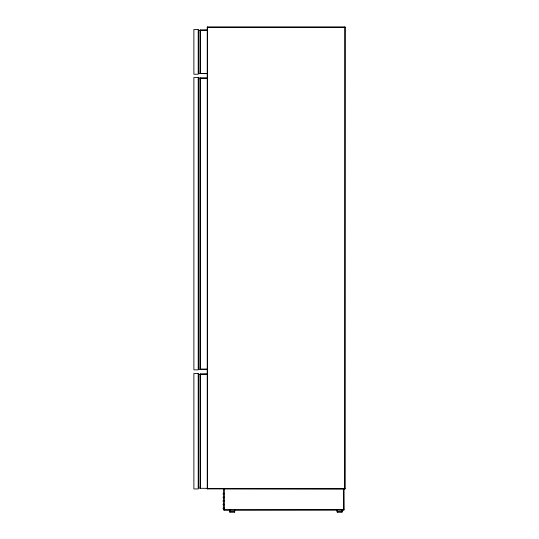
<?xml version="1.0" encoding="UTF-8"?>
<svg xmlns="http://www.w3.org/2000/svg" width="539" height="539" viewBox="0 0 539 539"><rect width="100%" height="100%" fill="white"/><g stroke="black" fill="none" stroke-linecap="round" stroke-linejoin="round"><path stroke-width="0.81" d="M207.582 73.654L200.238 73.567L200.238 30.144L207.582 30.056M207.239 27.152L345.115 27.152L344.913 488.947L207.239 488.745L207.239 27.152L345.115 27.152M200.326 374.026L200.326 488.374L200.238 374.113L207.582 374.026M223.988 488.664L223.988 510.029L343.963 509.887L343.815 488.664L223.988 488.664L223.988 510.029M223.261 493.394L223.84 493.394L223.261 493.394C222.526 494.546 224.628 494.29 223.261 494.202M223.261 497.032L223.84 497.032L223.261 497.032C222.526 498.184 224.628 497.928 223.261 497.841M223.261 500.67L223.84 500.67L223.261 500.67C222.526 501.822 224.628 501.566 223.261 501.479M223.261 504.309L223.84 504.309L223.261 504.309C222.526 505.461 224.628 505.205 223.261 505.117M223.261 507.947L223.84 507.947L223.261 507.947C222.526 509.099 224.628 508.843 223.261 508.755M229.614 509.786L229.85 512.05L234.58 512.05L234.815 509.786M337.03 509.786L337.266 512.05L341.995 512.05L342.231 509.786M200.238 30.144L207.582 30.144M200.238 30.379L198.79 30.379L198.79 73.331L200.238 73.331M198.217 32.185L198.79 32.185M198.217 71.525L198.79 71.525M200.238 73.567L207.582 73.567M207.582 78.061L198.79 78.02L198.79 369.303L207.582 369.262M207.582 78.148L200.238 78.148L200.238 369.175L207.582 369.175M198.217 79.826L198.79 79.826M198.217 367.497L198.79 367.497M200.238 374.113L207.582 374.113M200.238 374.349L198.79 374.349L198.79 488.051L200.238 488.051M198.217 376.155L198.79 376.155M198.217 486.245L198.79 486.245M200.238 488.287L207.582 488.374M207.239 488.745L345.115 488.745M223.84 509.887L343.963 509.887M229.614 511.821L234.815 511.821M337.03 511.821L342.231 511.821M344.913 26.95L344.913 488.947M343.815 488.664L343.815 510.029M341.995 509.786L341.995 512.05M337.266 509.786L337.266 512.05M234.58 509.786L234.58 512.05M229.85 509.786L229.85 512.05M223.725 493.279L223.725 494.324M223.725 496.918L223.725 497.962M223.725 500.556L223.725 501.6M223.725 504.194L223.725 505.238M223.725 507.832L223.725 508.877M223.382 493.279L223.382 494.324M223.382 496.918L223.382 497.962M223.382 500.556L223.382 501.6M223.382 504.194L223.382 505.238M223.382 507.832L223.382 508.877M207.441 26.95L207.441 488.947M200.326 30.056L200.326 73.654M200.238 78.02L200.238 369.303M198.217 29.477L193.885 29.477L193.885 74.234L198.217 74.234L198.217 29.477M198.217 77.481L193.885 77.481L193.885 369.842L198.217 369.842L198.217 77.481M198.217 373.453L193.885 373.453L193.885 488.947L198.217 488.947L198.217 373.453"/></g></svg>
